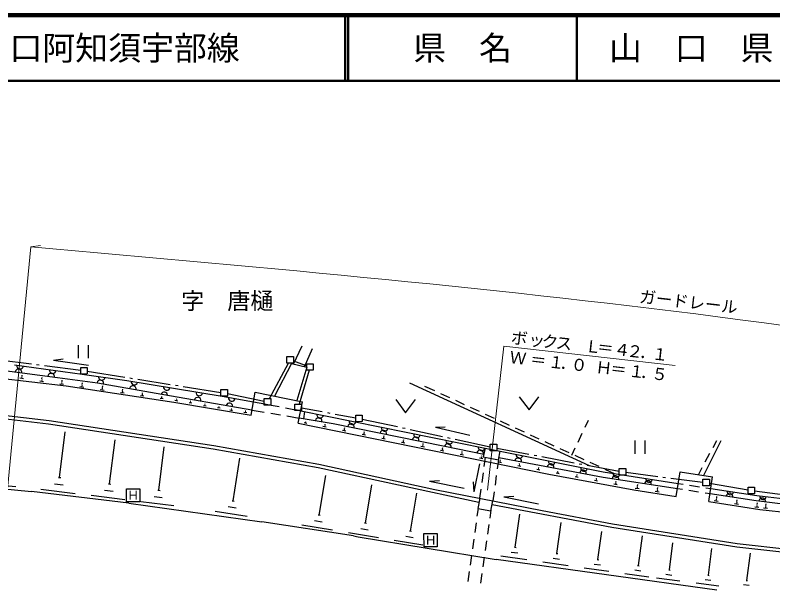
# Model space of a CAD drawing. Units: millimetres, scale not verified. Extents: x 40000 to 680000, y 20000 to 380000.
# Drawn here: x 247596 to 362798, y 293078 to 380000 of the extents above; entities that cross this region are included whole.
import ezdxf
from ezdxf.enums import TextEntityAlignment as Align

# ---------------------------------------------------------------- set-up
doc = ezdxf.new("R2010")
doc.units = ezdxf.units.MM
doc.header["$LTSCALE"] = 1000
for name, color, linetype, lineweight in [('M-BGD', 7, 'Continuous', 25), ('M-BMK-ROW', 30, 'Continuous', 25), ('M-STR-HTXT', 7, 'Continuous', 13), ('M-STR-STRC', 7, 'Continuous', 25), ('M-TTL', 2, 'Continuous', 140), ('M-TTL-LINE', 7, 'Continuous', 50)]:
    doc.layers.add(name, color=color, linetype=linetype, lineweight=lineweight)
doc.layers.add('M-TTL-TXT', color=7, linetype='Continuous')
doc.styles.add('ＭＳ ゴシック', font='')
doc.styles.get('ＭＳ ゴシック').set_extended_font_data('MS Gothic')

msp = doc.modelspace()

# ---------------------------------------------------------------- linework, layer by layer
at = {"layer": 'M-BGD'}
for p, q in [((257173, 329825), (257175, 327822)), ((258675, 329827), (258677, 327824)), ((289893, 326955), (291222, 329730)), ((291606, 326546), (292815, 329341)), ((253420, 327558), (254912, 327730)), ((253420, 327558), (258728, 326783)), ((229967, 326653), (255347, 323625)), ((245150, 326078), (254014, 324925)), ((247482, 326821), (257788, 325430)), ((289623, 327024), (287004, 322075)), ((289623, 327024), (291937, 326466)), ((291937, 326466), (290410, 321387)), ((248556, 324970), (248686, 324950)), ((248626, 325120), (248656, 325120)), ((248646, 325120), (248665, 325280)), ((251670, 324692), (251700, 324883)), ((254014, 324925), (260123, 324110)), ((257788, 325430), (264599, 324475)), ((248325, 324839), (248866, 324760)), ((251340, 324402), (251901, 324322)), ((251580, 324542), (251721, 324522)), ((251650, 324702), (251690, 324692)), ((254385, 323964), (254966, 323885)), ((254625, 324105), (254765, 324085)), ((254705, 324275), (254735, 324265)), ((254725, 324275), (254755, 324495)), ((257780, 323847), (257810, 323837)), ((257800, 323837), (257830, 324098)), ((260123, 324110), (269058, 322517)), ((264599, 324475), (279083, 322046)), ((307551, 324108), (334874, 311518)), ((255347, 323625), (271733, 321158)), ((257440, 323527), (258051, 323437)), ((257690, 323667), (257850, 323647)), ((260525, 323079), (261136, 322990)), ((260775, 323230), (260935, 323210)), ((260865, 323400), (260905, 323400)), ((260885, 323400), (260915, 323640)), ((263610, 322632), (264161, 322552)), ((263840, 322772), (263980, 322752)), ((263920, 322932), (263950, 322932)), ((263930, 322932), (263960, 323113)), ((266945, 322475), (266955, 322585)), ((283482, 319177), (284069, 322662)), ((284069, 322662), (291301, 321208)), ((309815, 323610), (311344, 322906)), ((266634, 322194), (267155, 322124)), ((266855, 322324), (266985, 322305)), ((266925, 322475), (266955, 322465)), ((269058, 322517), (283571, 319968)), ((269629, 321766), (270100, 321697)), ((269819, 321887), (269940, 321867)), ((269889, 322017), (269919, 322017)), ((269899, 322017), (269909, 322067)), ((271893, 321438), (272324, 321369)), ((272083, 321539), (272183, 321519)), ((272143, 321659), (272163, 321659)), ((272153, 321659), (272153, 321669)), ((279083, 322046), (283820, 321200)), ((305451, 321543), (306955, 319541)), ((306955, 319541), (308455, 321546)), ((312253, 322488), (313615, 321860)), ((314524, 321442), (315886, 320814)), ((324238, 321972), (325742, 319971)), ((325742, 319971), (327242, 321975)), ((235451, 320390), (252758, 318384)), ((271733, 321158), (283482, 319177)), ((274036, 321120), (274457, 321050)), ((274216, 321220), (274317, 321200)), ((274276, 321341), (274306, 321341)), ((274286, 321341), (274286, 321351)), ((276210, 320672), (276641, 320592)), ((276390, 320772), (276500, 320752)), ((276450, 320892), (276480, 320892)), ((276470, 320892), (276470, 320902)), ((278343, 320353), (278774, 320274)), ((278523, 320454), (278634, 320434)), ((278593, 320574), (278613, 320574)), ((283820, 321200), (285563, 320891)), ((285563, 320891), (286224, 320772)), ((286224, 320772), (287722, 320479)), ((288703, 320287), (290201, 319995)), ((290633, 317942), (291301, 321208)), ((316794, 320396), (318157, 319769)), ((235402, 319889), (252689, 317884)), ((280236, 319975), (280667, 319905)), ((280427, 320075), (280527, 320055)), ((280486, 320195), (280517, 320195)), ((280496, 320195), (280496, 320205)), ((282380, 319656), (282800, 319587)), ((282560, 319757), (282670, 319737)), ((282620, 319877), (282650, 319877)), ((282630, 319877), (282640, 319887)), ((283611, 319948), (285476, 319635)), ((286462, 319470), (287942, 319222)), ((291022, 319835), (290201, 319995)), ((291022, 319835), (319048, 314176)), ((291593, 319716), (291454, 318624)), ((319065, 319350), (320428, 318723)), ((252758, 318384), (277798, 314574)), ((288928, 319056), (290793, 318744)), ((290803, 318784), (295931, 317918)), ((291525, 318063), (291945, 317984)), ((291715, 318154), (291815, 318134)), ((291775, 318274), (291805, 318274)), ((321336, 318305), (322698, 317677)), ((334250, 317355), (334756, 318428)), ((252689, 317884), (277719, 314084)), ((290633, 317942), (328736, 310230)), ((294399, 317485), (294890, 317386)), ((294619, 317596), (294740, 317566)), ((294689, 317726), (294719, 317726)), ((294709, 317726), (294729, 317836)), ((295931, 317918), (312679, 314510)), ((297354, 316888), (297895, 316778)), ((297584, 317008), (297725, 316978)), ((297674, 317158), (297704, 317158)), ((297684, 317158), (297724, 317329)), ((311484, 317343), (312986, 317394)), ((311484, 317343), (316713, 316146)), ((323607, 317259), (324969, 316631)), ((254350, 309704), (255204, 316644)), ((300349, 316280), (300880, 316170)), ((300579, 316400), (300709, 316370)), ((300659, 316551), (300699, 316551)), ((300679, 316551), (300709, 316711)), ((303334, 315682), (303865, 315572)), ((303564, 315792), (303694, 315772)), ((303644, 315943), (303684, 315943)), ((303664, 315943), (303694, 316093)), ((325877, 316213), (327240, 315586)), ((333182, 315095), (333823, 316451)), ((261961, 308720), (262786, 315410)), ((277798, 314574), (293774, 311727)), ((306319, 315074), (306840, 314965)), ((306549, 315195), (306679, 315165)), ((306629, 315335), (306659, 315335)), ((306639, 315335), (306669, 315475)), ((309524, 314587), (309654, 314567)), ((309604, 314737), (309634, 314727)), ((309614, 314727), (309644, 314867)), ((312679, 314510), (318869, 313274)), ((328148, 315167), (329511, 314540)), ((341830, 315311), (341832, 313308)), ((343332, 315312), (343334, 313309)), ((354899, 315264), (352230, 310014)), ((353702, 314284), (354278, 315353)), ((269463, 307756), (270268, 314356)), ((277719, 314084), (293675, 311236)), ((309294, 314476), (309815, 314367)), ((312269, 313868), (312780, 313769)), ((312489, 313989), (312619, 313959)), ((312569, 314129), (312599, 314119)), ((312589, 314129), (312609, 314259)), ((315454, 313381), (315584, 313361)), ((315534, 313531), (315564, 313521)), ((315544, 313521), (315574, 313642)), ((319048, 314176), (318779, 312844)), ((319048, 314176), (321332, 313717)), ((321063, 312385), (321332, 313717)), ((321332, 313717), (336998, 310549)), ((330419, 314122), (331781, 313494)), ((332248, 313118), (332755, 314190)), ((352518, 312083), (353229, 313404)), ((280731, 306155), (281746, 312646)), ((315234, 313271), (315744, 313171)), ((318188, 312673), (318699, 312573)), ((318409, 312783), (318539, 312763)), ((318489, 312923), (318519, 312923)), ((318509, 312923), (318529, 313034)), ((318779, 312844), (321063, 312385)), ((318925, 311397), (319120, 312784)), ((321063, 312385), (320882, 311006)), ((321143, 312756), (336988, 309758)), ((321353, 312336), (321383, 312326)), ((321363, 312325), (321383, 312406)), ((332690, 313076), (334052, 312448)), ((293675, 311236), (318115, 305933)), ((293774, 311727), (311394, 307899)), ((317372, 307525), (318249, 311782)), ((321073, 312085), (321554, 311995)), ((321283, 312195), (321404, 312175)), ((324008, 311527), (324469, 311437)), ((324208, 311627), (324318, 311607)), ((324278, 311758), (324308, 311758)), ((324288, 311758), (324298, 311808)), ((327123, 311070), (327233, 311050)), ((327193, 311190), (327213, 311190)), ((327203, 311190), (327213, 311230)), ((334961, 312030), (336323, 311403)), ((351469, 310133), (352044, 311202)), ((293832, 303985), (294837, 310025)), ((318578, 308921), (318786, 310407)), ((320753, 310014), (320558, 308527)), ((326923, 310959), (327373, 310880)), ((328736, 310230), (341647, 307830)), ((329838, 310401), (330288, 310322)), ((330028, 310512), (330138, 310482)), ((330098, 310632), (330128, 310632)), ((330108, 310632), (330118, 310672)), ((332942, 309954), (333063, 309934)), ((333012, 310084), (333042, 310084)), ((333032, 310084), (333042, 310154)), ((336998, 310549), (348416, 308798)), ((337231, 310984), (338761, 310280)), ((348107, 306825), (348695, 310561)), ((348695, 310561), (353642, 309795)), ((236224, 308944), (250096, 307596)), ((242393, 308820), (247681, 308325)), ((253569, 308741), (254881, 308582)), ((254189, 309723), (254520, 309684)), ((310601, 309150), (312103, 309242)), ((310601, 309150), (315860, 308074)), ((317372, 307525), (317281, 309027)), ((332742, 309844), (333213, 309754)), ((335677, 309286), (336158, 309186)), ((335887, 309396), (336007, 309366)), ((335957, 309536), (335987, 309526)), ((335967, 309526), (335987, 309626)), ((336988, 309758), (348297, 308027)), ((338842, 308838), (338972, 308808)), ((338922, 308979), (338952, 308979)), ((338942, 308979), (338972, 309129)), ((348416, 308798), (349160, 308684)), ((353055, 306049), (353642, 309795)), ((264889, 305819), (250096, 307596)), ((251487, 307938), (256705, 307292)), ((261201, 307778), (262473, 307619)), ((261801, 308740), (262122, 308700)), ((269303, 307776), (269624, 307736)), ((300854, 302771), (301819, 308580)), ((311394, 307899), (327720, 304681)), ((318245, 306544), (318439, 307931)), ((338622, 308718), (339143, 308618)), ((341647, 307830), (348107, 306825)), ((341857, 308100), (342448, 308011)), ((342107, 308241), (342258, 308221)), ((342187, 308411), (342227, 308401)), ((342207, 308401), (342247, 308631)), ((344922, 307623), (345513, 307533)), ((345172, 307763), (345323, 307743)), ((345252, 307933), (345292, 307934)), ((345272, 307934), (345312, 308174)), ((348297, 308027), (349041, 307911)), ((350029, 307758), (351512, 307529)), ((350148, 308533), (351631, 308307)), ((352620, 308156), (353364, 308042)), ((353364, 308042), (360375, 306967)), ((259159, 306995), (264267, 306369)), ((268713, 306834), (269965, 306685)), ((307705, 301566), (308650, 307325)), ((318235, 306554), (317936, 305011)), ((320428, 307535), (320248, 306155)), ((321920, 306778), (323412, 306860)), ((321920, 306778), (327168, 305692)), ((352500, 307376), (353244, 307261)), ((353244, 307261), (360256, 306186)), ((354237, 306551), (354267, 306541)), ((354257, 306541), (354296, 306801)), ((360375, 306967), (374417, 305349)), ((264889, 305819), (285111, 302985)), ((266711, 306061), (271719, 305455)), ((280581, 306175), (280881, 306125)), ((319939, 304613), (320248, 306155)), ((320128, 305615), (338318, 302158)), ((353055, 306049), (360798, 304855)), ((353896, 306230), (354497, 306130)), ((354147, 306370), (354297, 306350)), ((356971, 305752), (357582, 305653)), ((357232, 305893), (357382, 305873)), ((357312, 306073), (357352, 306063)), ((357332, 306063), (357371, 306323)), ((360256, 306186), (374428, 304438)), ((360317, 305415), (360467, 305395)), ((360396, 305596), (360437, 305586)), ((360416, 305586), (360456, 305856)), ((361719, 305427), (361759, 305427)), ((361739, 305427), (361768, 305697)), ((278019, 304590), (282847, 303844)), ((279981, 305283), (281183, 305094)), ((317860, 303808), (318026, 304992)), ((317936, 305011), (319939, 304613)), ((319793, 303540), (319959, 304723)), ((323620, 299089), (324336, 304137)), ((327720, 304681), (338418, 302649)), ((360056, 305265), (360667, 305175)), ((360798, 304855), (393088, 301273)), ((361388, 305086), (362009, 305016)), ((361639, 305246), (361799, 305226)), ((299053, 300816), (285111, 302985)), ((293102, 303154), (294264, 302954)), ((293692, 304005), (293982, 303956)), ((291200, 302511), (295847, 301744)), ((300143, 301959), (301275, 301770)), ((300713, 302791), (300994, 302741)), ((317513, 301332), (317721, 302818)), ((319446, 301064), (319654, 302549)), ((329970, 298144), (330636, 302871)), ((338318, 302158), (357309, 299163)), ((338398, 302649), (357378, 299664)), ((298301, 301336), (302819, 300590)), ((299053, 300816), (299744, 300677)), ((299744, 300677), (320748, 297253)), ((307014, 300784), (308096, 300605)), ((307564, 301586), (307835, 301546)), ((336210, 297219), (336817, 301516)), ((342350, 296314), (342986, 300811)), ((305232, 300182), (309589, 299465)), ((317166, 298856), (317374, 300342)), ((319099, 298588), (319307, 300074)), ((347077, 295648), (347604, 299754)), ((357378, 299664), (377730, 297351)), ((323500, 299099), (323750, 299069)), ((353027, 294833), (353543, 298929)), ((357309, 299163), (377670, 296851)), ((316819, 296381), (317027, 297866)), ((318752, 296112), (318960, 297598)), ((354291, 292561), (320748, 297253)), ((321418, 297785), (325375, 297218)), ((323020, 298367), (324012, 298228)), ((329380, 297442), (330342, 297303)), ((329850, 298164), (330090, 298124)), ((336090, 297239), (336330, 297199)), ((358866, 294047), (359393, 298174)), ((327828, 296880), (331674, 296333)), ((335640, 296537), (336571, 296408)), ((342240, 296324), (342470, 296294)), ((316472, 293905), (316680, 295390)), ((318405, 293636), (318613, 295122)), ((334128, 295985), (337874, 295458)), ((340318, 295110), (343964, 294593)), ((341790, 295642), (342701, 295513)), ((346537, 294986), (347429, 294867)), ((346967, 295658), (347188, 295628)), ((345106, 294444), (348681, 293987)), ((352507, 294201), (353368, 294092)), ((352917, 294842), (353137, 294823)), ((358756, 294057), (358966, 294037)), ((351125, 293669), (354571, 293232)), ((358356, 293426), (359197, 293327))]:
    msp.add_line(p, q, dxfattribs=at)
for centre, start, end in [((248114, 325690), 352.56503, 172.56503), ((248354, 326702), 172.35004, 352.35004), ((253311, 326036), 172.35004, 352.35004), ((253082, 325044), 352.56503, 172.56503), ((260763, 325012), 171.95215, 351.95215), ((260554, 324020), 350.61972, 169.42955), ((265721, 324286), 170.51752, 350.51752), ((265492, 323144), 350.61972, 169.12709), ((270260, 322208), 0.24947, 159.86371), ((270659, 323460), 170.51752, 350.51752), ((275597, 322634), 170.51752, 350.51752), ((275358, 321402), 350.05659, 170.05659), ((280535, 321788), 169.82684, 349.82684), ((280176, 320525), 354.00769, 166.10549), ((293967, 319238), 168.58706, 348.58706), ((293748, 318286), 350.35409, 170.35409), ((298875, 318251), 168.58706, 348.58706), ((298666, 317360), 348.48804, 168.48804), ((303574, 316363), 348.48804, 168.48804), ((303783, 317255), 168.58706, 348.58706), ((308482, 315357), 348.48804, 168.48804), ((308691, 316268), 168.58706, 348.58706), ((313390, 314360), 348.7392, 168.7392), ((313599, 315272), 168.58706, 348.58706), ((318298, 313384), 348.7392, 168.7392), ((318507, 314285), 168.58706, 348.58706), ((324087, 312198), 349.29094, 169.29094), ((324277, 313120), 168.58707, 348.58707), ((329185, 312133), 168.58707, 348.58707), ((329005, 311272), 349.29094, 169.29094), ((334093, 311137), 168.58707, 348.58707), ((333933, 310335), 349.29094, 169.29094), ((338861, 309469), 351.2732, 171.2732), ((339021, 310240), 171.2732, 351.2732), ((343809, 308713), 351.2732, 171.2732), ((343969, 309484), 171.2732, 351.2732), ((356339, 307584), 171.27321, 351.27321), ((356219, 306803), 351.2732, 171.2732), ((361167, 306077), 352.96502, 172.96502), ((361296, 306858), 173.42803, 353.42803)]:
    msp.add_arc(centre, 501, start, end, dxfattribs=at)
at = {"layer": 'M-BMK-ROW'}
for p, q in [((245112, 327611), (250071, 326973)), ((288891, 328105), (289892, 328106)), ((288892, 327104), (288891, 328105)), ((289892, 328106), (289893, 327105)), ((289893, 327425), (291926, 326686)), ((250865, 326871), (251262, 326820)), ((252055, 326718), (257558, 326010)), ((257557, 326441), (258559, 326442)), ((257558, 325439), (257557, 326441)), ((258559, 326442), (258560, 325440)), ((286243, 321693), (289132, 327104)), ((289893, 327105), (288892, 327104)), ((291926, 327007), (292927, 327008)), ((291927, 326005), (291926, 327007)), ((292927, 327008), (292928, 326006)), ((258560, 325440), (257558, 325439)), ((258559, 325861), (264266, 324958)), ((292288, 326006), (290791, 320877)), ((292928, 326006), (291927, 326005)), ((265056, 324833), (265451, 324770)), ((266241, 324645), (271180, 323863)), ((271970, 323738), (272365, 323676)), ((273155, 323550), (278862, 322647)), ((278861, 323068), (279863, 323069)), ((278862, 322066), (278861, 323068)), ((279863, 323069), (279864, 322067)), ((279864, 322067), (278862, 322066)), ((279863, 322458), (285473, 321302)), ((285472, 321692), (286474, 321693)), ((285473, 320691), (285472, 321692)), ((286474, 321693), (286475, 320692)), ((286475, 320692), (285473, 320691)), ((290140, 320876), (291141, 320877)), ((290141, 319875), (290140, 320876)), ((291141, 320877), (291142, 319876)), ((291142, 320286), (294275, 319714)), ((291142, 319876), (290141, 319875)), ((295062, 319570), (295455, 319498)), ((296242, 319355), (299375, 318782)), ((299375, 319193), (300376, 319194)), ((299376, 318192), (299375, 319193)), ((300376, 319194), (300377, 318193)), ((300377, 318193), (299376, 318192)), ((300377, 318583), (305709, 317433)), ((306491, 317265), (306882, 317181)), ((307664, 317012), (312552, 315958)), ((313334, 315790), (313725, 315705)), ((314507, 315537), (319839, 314387)), ((319839, 314777), (320840, 314778)), ((319840, 313776), (319839, 314777)), ((320840, 314778), (320841, 313777)), ((320841, 313777), (319840, 313776)), ((320841, 314188), (325710, 313261)), ((326496, 313111), (326889, 313037)), ((327675, 312887), (332587, 311952)), ((333373, 311803), (333766, 311728)), ((334552, 311578), (339421, 310651)), ((339421, 311062), (340422, 311063)), ((339422, 310061), (339421, 311062)), ((340422, 311063), (340423, 310062)), ((340423, 310062), (339422, 310061)), ((340423, 310492), (345300, 309877)), ((346093, 309777), (346490, 309727)), ((347284, 309627), (352161, 309012)), ((352161, 309443), (353162, 309444)), ((352162, 308441), (352161, 309443)), ((353162, 309444), (353163, 308442)), ((353163, 308853), (359022, 307807)), ((353163, 308442), (352162, 308441)), ((359022, 308228), (360023, 308229)), ((359023, 307226), (359022, 308228)), ((360023, 308229), (360024, 307227)), ((360024, 307658), (364682, 307083)), ((360024, 307227), (359023, 307226))]:
    msp.add_line(p, q, dxfattribs=at)
at = {"layer": 'M-STR-HTXT'}
for p, q in [((246420, 307953), (249978, 344750)), ((249978, 344750), (251459, 345001)), ((321906, 329681), (319415, 307767)), ((321906, 329681), (347927, 326713))]:
    msp.add_line(p, q, dxfattribs=at)
msp.add_open_spline([(249978, 344750), (285943, 341580), (321908, 338411), (357815, 333697), (396695, 328593), (435507, 321678), (474491, 320853), (502897, 320252), (531395, 322885), (559894, 325517)], degree=3, knots=[0, 0, 0, 0, 1, 1, 1, 2, 2, 2, 3, 3, 3, 3], dxfattribs=at)
at = {"layer": 'M-STR-STRC'}
for p, q in [((264536, 307981), (266539, 307983)), ((264538, 305979), (264536, 307981)), ((266539, 307983), (266541, 305981)), ((266541, 305981), (264538, 305979)), ((309758, 301168), (311761, 301170)), ((309760, 299165), (309758, 301168)), ((311761, 301170), (311763, 299167)), ((311763, 299167), (309760, 299165))]:
    msp.add_line(p, q, dxfattribs=at)
at = {"layer": 'M-TTL'}
msp.add_line((680000, 380000), (40000, 380000), dxfattribs=at)
at = {"layer": 'M-TTL-LINE'}
for p, q in [((297750, 380000), (297750, 370000)), ((298250, 380000), (298250, 370000)), ((333000, 380000), (333000, 370000)), ((40000, 370000), (680000, 370000))]:
    msp.add_line(p, q, dxfattribs=at)

# ---------------------------------------------------------------- texts
at = {"layer": 'M-BGD', "style": 'ＭＳ ゴシック'}
msp.add_text('字\u3000唐樋', height=2566, rotation=0.058, dxfattribs=at).set_placement((272851, 334498), align=Align.BOTTOM_LEFT)
at = {"layer": 'M-STR-HTXT', "style": 'ＭＳ ゴシック'}
for s, p in [('ガードレール', (342369, 335794)), ('ボ', (322848, 329572)), ('ッ', (325502, 329274)), ('ク', (327505, 329046)), ('ス', (329649, 328798)), ('Ｌ', (334085, 328291)), ('＝', (335948, 328083)), ('４', (338472, 327795)), ('２', (340425, 327567)), ('Ｗ', (322651, 326567)), ('１', (344251, 327130)), ('＝', (325726, 326220)), ('１', (328480, 325902)), ('０', (331935, 325515)), ('Ｈ', (335711, 325078)), ('．', (342338, 327348)), ('．', (330253, 325704)), ('＝', (337945, 324830)), ('１', (340699, 324513)), ('５', (344194, 324116)), ('．', (342472, 324314))]:
    msp.add_text(s, height=1833, rotation=353.494, dxfattribs=at).set_placement(p, align=Align.BOTTOM_LEFT)
at = {"layer": 'M-STR-STRC', "style": 'ＭＳ ゴシック'}
for p in [(265547, 306980), (310769, 300166)]:
    msp.add_text('Ｈ', height=1320, rotation=0.058, dxfattribs=at).set_placement(p, align=Align.MIDDLE_CENTER)
at = {"layer": 'M-TTL-TXT', "style": 'ＭＳ ゴシック'}
msp.add_text('一般県道\u3000山口阿知須宇部線', height=3666, dxfattribs=at).set_placement((216734, 375000), align=Align.MIDDLE_LEFT)
for s, p in [('県\u3000名', (315625, 375000)), ('山\u3000口\u3000県', (350375, 375000))]:
    msp.add_text(s, height=3666, dxfattribs=at).set_placement(p, align=Align.MIDDLE_CENTER)

doc.saveas('drawing.dxf')
